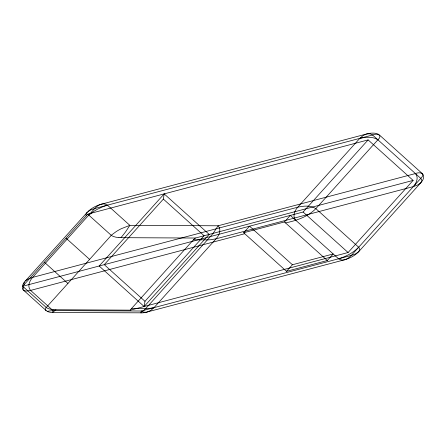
<?xml version="1.0" encoding="UTF-8"?>
<svg xmlns="http://www.w3.org/2000/svg" width="446" height="446" viewBox="0 0 446 446"><rect width="100%" height="100%" fill="white"/><g stroke="black" fill="none" stroke-linecap="round" stroke-linejoin="round"><path stroke-width="0.67" d="M144.158 306.508L144.972 301.301L204.084 235.739L163.37 199.1L164.184 193.893L209.18 234.39L144.158 306.508L99.157 266.011L164.184 193.893M23.75 287.218L23.097 288.673L23.147 289.872A5.714 2.815 -23.6 0 0 23.833 290.625L26.37 291.093L30.584 290.402L244.726 233.715M46.178 307.4L45.525 308.855L45.576 310.054A5.726 2.821 -23.6 0 0 46.033 310.65M47.638 311.224L53.013 310.583L141.27 311.013L143.5 312.161L146.36 312.211L344.518 259.795A16.725 8.234 -23.6 0 0 358.757 251.611L359.777 249.515L358.93 247.435L315.846 208.65C310.6 205.093 303.615 205.913 297.738 207.2L32.619 277.384L28.644 278.783L25.517 280.729M118.971 237.601L120.938 237.673L122.962 235.232A124.562 61.336 -23.6 0 0 125.705 231.675L129.858 225.353L218.116 225.782L415.416 173.555C419.719 171.682 426.164 173.254 420.773 178.378L413.526 186.411M285.512 222.916C296.462 220.619 307.829 216.84 315.846 208.65L377.913 139.804C383.192 135.015 376.725 132.986 372.555 134.987L94.686 208.544L91.04 209.798L88.035 211.521M25.177 281.181L87.243 212.341A16.725 8.234 -23.6 0 1 101.482 204.162L366.606 133.978L370.063 133.783L372.555 134.987L420.773 178.378L421.66 179.565L421.844 180.675L420.823 182.771L358.757 251.611M163.37 199.1L104.258 264.662L144.972 301.301M53.944 309.725L130.371 310.154A7.264 3.579 -23.6 0 1 131.419 308.638L193.475 239.792A12.075 5.943 -23.6 0 1 195.404 238.041L413.124 180.401L368.123 139.905L88.224 213.996M141.298 312.908A16.725 8.234 -23.6 0 0 147.225 312.022L150.781 310.41L153.658 308.03L216.087 238.8C219.103 235.499 221.695 229.567 218.116 225.782L213.785 232.344A124.958 61.531 -23.6 0 1 211.393 235.443L145.591 308.704L141.148 312.83L52.606 312.479L53.013 310.583L52.316 309.959M243.655 232.751L249.565 226.194L292.42 264.762L333.207 253.964L327.297 260.52L286.51 271.319L243.655 232.751L284.442 221.952L290.352 215.396L338.564 258.786C342.701 261.953 348.343 258.758 351.314 255.413L413.381 186.573C416.397 183.267 418.989 177.335 415.416 173.555M193.475 239.792L207.658 239.864A26.721 13.157 -23.6 0 0 210.846 239.719L216.087 238.8L413.381 186.573L417.696 184.99L420.823 182.771A16.725 8.234 -23.6 0 0 422.262 173.566L379.407 134.999A16.725 8.234 -23.6 0 0 366.606 133.978L363.351 135.4L360.145 137.998L297.738 207.2C294.722 210.501 292.13 216.433 295.709 220.218M23.203 286.12L303.096 212.023L368.123 139.905M286.51 271.319L292.42 264.762M130.371 310.154L348.097 252.52L413.124 180.401M358.701 247.218C353.199 252.77 346.018 256.556 338.564 258.786M55.917 309.792L52.606 312.479M358.595 251.789L355.484 253.902L351.314 255.413L141.27 311.013L140.864 312.908M88.776 215.1L93.922 211.304A29.313 14.434 -23.6 0 1 97.752 209.085L102.948 206.676L107.436 205.171L129.858 225.353L121.318 228.686A29.241 14.4 -23.6 0 0 116.205 231.58L111.205 235.282M154.015 307.64L148.78 308.56A26.721 13.157 -23.6 0 1 145.591 308.704L131.408 308.632M359.81 138.36C365.681 137.073 372.672 136.253 377.913 139.804M120.938 237.673L195.398 238.036M107.436 205.171C103.299 201.999 97.657 205.199 94.686 208.544L32.619 277.384C29.603 280.685 27.011 286.616 30.584 290.402L51.792 309.485M303.096 212.023L306.313 214.916M306.887 215.429L348.097 252.52M284.442 221.952L327.297 260.52M66.03 238.175L89.601 259.388M44.355 262.215L67.926 283.427M23.738 290.385L46.167 310.572A16.725 8.234 -23.6 0 0 52.076 312.468M86.229 215.775L85.989 214.559L86.435 213.233A5.726 2.821 -23.6 0 1 87.126 212.329M24.156 284.615L23.922 283.4L24.363 282.073A5.726 2.821 -23.6 0 1 25.054 281.175M23.075 289.649A16.725 8.234 -23.6 0 1 24.212 282.351M53.972 309.691A26.359 12.979 -23.6 0 1 46.111 307.445M118.987 237.584A27.1 13.347 -23.6 0 1 111.16 235.31M87.706 214.136L22.679 286.254L46.25 307.467L111.277 235.349L87.706 214.136"/></g></svg>
